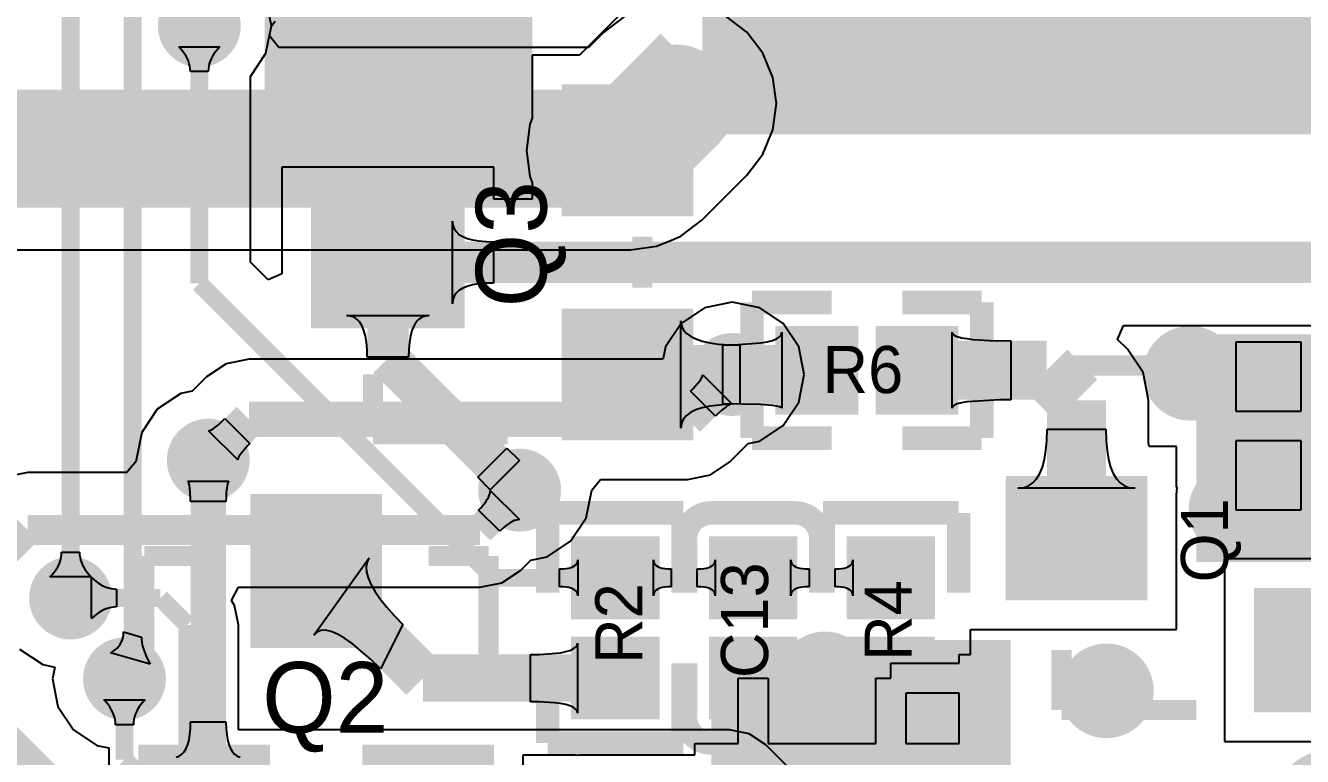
# Model space of a CAD drawing. Extents: x 72.1 to 112.7, y 45.7 to 113.8.
# Drawn here: x 85.99 to 96.83, y 65.81 to 72.01 of the extents above; entities that cross this region are included whole.
import ezdxf

# ---------------------------------------------------------------- set-up
doc = ezdxf.new("R2010")
doc.units = 0
doc.header["$MEASUREMENT"] = 0
for name, color, linetype in [('BOTTOMLAYER', 5, 'CONTINUOUS'), ('BOTTOMSOLDER', 6, 'CONTINUOUS'), ('MULTILAYER', 9, 'CONTINUOUS'), ('TOPLAYER', 1, 'CONTINUOUS'), ('TOPOVERLAY', 2, 'CONTINUOUS'), ('TOPPASTE', 8, 'CONTINUOUS'), ('TOPSOLDER', 216, 'CONTINUOUS')]:
    doc.layers.add(name, color=color, linetype=linetype)

msp = doc.modelspace()

# ---------------------------------------------------------------- linework, layer by layer
at = {"layer": 'BOTTOMLAYER'}
for p, q in [((88.078346, 72.009), (88.03178, 72.243109)), ((91.076523, 72.091072), (90.898965, 71.954827)), ((92.111419, 71.954827), (91.93386, 72.091072)), ((88.061262, 71.923107), (88.078346, 72.009)), ((90.898965, 71.954827), (90.769072, 71.824934)), ((92.247664, 71.777268), (92.111419, 71.954827)), ((88.14183, 71.824934), (88.061262, 71.923107)), ((90.769072, 71.824934), (88.14183, 71.824934)), ((92.33331, 71.570494), (92.247664, 71.777268)), ((92.362525, 71.3486), (92.33331, 71.570494)), ((92.33331, 71.126706), (92.362525, 71.3486)), ((92.247664, 70.919932), (92.33331, 71.126706)), ((92.111419, 70.742373), (92.247664, 70.919932)), ((91.730419, 70.361373), (92.111419, 70.742373)), ((91.55286, 70.225128), (91.730419, 70.361373)), ((91.492296, 70.200042), (91.55286, 70.225128)), ((85.688112, 70.110266), (91.124192, 70.110266)), ((91.124192, 70.110266), (91.346086, 70.139479)), ((91.346086, 70.139479), (91.492296, 70.200042)), ((91.987792, 69.664143), (91.753682, 69.617577)), ((92.221901, 69.617577), (91.987792, 69.664143)), ((91.753682, 69.617577), (91.555217, 69.484964)), ((92.420366, 69.484964), (92.221901, 69.617577)), ((91.555217, 69.484964), (91.422604, 69.286498)), ((92.55298, 69.286498), (92.420366, 69.484964)), ((91.422604, 69.286498), (91.403152, 69.188711)), ((92.599546, 69.052389), (92.55298, 69.286498)), ((87.693701, 69.142988), (87.528311, 69.032478)), ((87.88879, 69.181795), (87.693701, 69.142988)), ((91.396238, 69.181795), (87.88879, 69.181795)), ((91.403152, 69.188711), (91.396238, 69.181795)), ((87.528311, 69.032478), (87.406472, 68.910639)), ((91.721402, 69.01086), (91.72863, 69.022684)), ((91.72863, 69.022684), (91.733774, 69.033131)), ((91.733774, 69.033131), (91.736832, 69.042199)), ((91.736832, 69.042199), (91.737805, 69.04989)), ((91.737805, 69.04989), (91.985292, 68.802402)), ((92.55298, 68.81828), (92.599546, 69.052389)), ((87.406472, 68.910639), (87.308682, 68.891188)), ((91.634239, 68.910967), (91.65398, 68.931061)), ((91.84637, 68.698836), (91.634239, 68.910967)), ((91.65398, 68.931061), (91.712087, 68.997657)), ((91.712087, 68.997657), (91.721402, 69.01086)), ((87.308682, 68.891188), (87.110217, 68.758575)), ((91.968533, 68.798371), (91.958086, 68.793228)), ((91.977601, 68.80143), (91.968533, 68.798371)), ((91.985292, 68.802402), (91.977601, 68.80143)), ((92.420366, 68.619814), (92.55298, 68.81828)), ((87.110217, 68.758575), (86.977604, 68.560109)), ((91.866463, 68.718577), (91.84637, 68.698836)), ((91.902519, 68.751803), (91.866463, 68.718577)), ((91.93306, 68.776685), (91.902519, 68.751803)), ((91.946263, 68.785999), (91.93306, 68.776685)), ((91.958086, 68.793228), (91.946263, 68.785999)), ((87.552982, 68.57696), (87.56205, 68.580018)), ((87.56205, 68.580018), (87.572497, 68.585161)), ((87.572497, 68.585161), (87.584321, 68.59239)), ((87.584321, 68.59239), (87.597524, 68.601704)), ((87.597524, 68.601704), (87.628065, 68.626586)), ((87.628065, 68.626586), (87.66412, 68.659812)), ((87.66412, 68.659812), (87.684214, 68.679553)), ((87.684214, 68.679553), (87.896344, 68.467422)), ((92.221901, 68.487201), (92.420366, 68.619814)), ((86.977604, 68.560109), (86.931038, 68.326)), ((87.545291, 68.575987), (87.552982, 68.57696)), ((87.792778, 68.328499), (87.545291, 68.575987)), ((92.124113, 68.46775), (92.221901, 68.487201)), ((87.809182, 68.367529), (87.801953, 68.355705)), ((87.818496, 68.380732), (87.809182, 68.367529)), ((87.876604, 68.447328), (87.818496, 68.380732)), ((87.896344, 68.467422), (87.876604, 68.447328)), ((91.967881, 68.311519), (92.124113, 68.46775)), ((86.932407, 68.319117), (86.851838, 68.220943)), ((86.931038, 68.326), (86.932407, 68.319117)), ((87.793751, 68.33619), (87.792778, 68.328499)), ((87.796809, 68.345258), (87.793751, 68.33619)), ((87.801953, 68.355705), (87.796809, 68.345258)), ((91.802491, 68.201009), (91.967881, 68.311519)), ((86.011591, 68.220943), (85.825475, 68.183923)), ((86.851838, 68.220943), (86.011591, 68.220943)), ((90.796146, 68.071997), (90.870174, 68.162203)), ((90.870174, 68.162203), (91.607401, 68.162203)), ((91.607401, 68.162203), (91.802491, 68.201009)), ((89.925853, 68.026328), (89.930694, 68.041352)), ((89.930694, 68.041352), (89.933544, 68.055741)), ((89.933544, 68.055741), (89.934405, 68.069501)), ((89.934405, 68.069501), (90.181892, 67.822013)), ((90.74958, 67.837891), (90.796146, 68.071997)), ((89.855025, 67.922917), (89.886594, 67.959917)), ((89.886594, 67.959917), (89.899393, 67.977469)), ((89.899393, 67.977469), (89.910204, 67.994388)), ((89.910204, 67.994388), (89.919023, 68.010674)), ((89.919023, 68.010674), (89.925853, 68.026328)), ((89.836257, 67.903468), (89.855025, 67.922917)), ((90.01586, 67.723865), (89.836257, 67.903468)), ((90.168133, 67.821152), (90.153744, 67.818302)), ((90.181892, 67.822013), (90.168133, 67.821152)), ((90.616966, 67.639425), (90.74958, 67.837891)), ((90.054125, 67.759412), (90.01586, 67.723865)), ((90.072309, 67.774203), (90.054125, 67.759412)), ((90.08986, 67.787002), (90.072309, 67.774203)), ((90.106779, 67.797812), (90.08986, 67.787002)), ((90.123066, 67.806631), (90.106779, 67.797812)), ((90.13872, 67.813461), (90.123066, 67.806631)), ((90.153744, 67.818302), (90.13872, 67.813461)), ((90.418501, 67.506812), (90.616966, 67.639425)), ((90.279314, 67.479126), (90.418501, 67.506812)), ((90.033107, 67.285276), (90.190889, 67.390701)), ((90.190889, 67.390701), (90.279314, 67.479126)), ((86.552928, 66.982599), (86.552928, 67.332601)), ((86.552928, 67.332601), (86.572491, 67.31379)), ((86.572491, 67.31379), (86.592364, 67.29696)), ((86.592364, 67.29696), (86.61255, 67.282111)), ((86.61255, 67.282111), (86.633047, 67.269241)), ((89.846991, 67.248253), (90.033107, 67.285276)), ((86.633047, 67.269241), (86.653855, 67.258352)), ((86.653855, 67.258352), (86.674973, 67.249441)), ((86.674973, 67.249441), (86.696403, 67.24251)), ((86.696403, 67.24251), (86.718143, 67.237562)), ((86.718143, 67.237562), (86.740195, 67.23459)), ((86.740195, 67.23459), (86.76256, 67.233602)), ((86.76256, 67.233602), (86.76256, 67.081598)), ((87.738857, 67.136251), (87.798725, 67.248255)), ((87.798725, 67.248255), (89.846978, 67.248255)), ((89.846978, 67.248255), (89.846991, 67.248253)), ((86.674973, 67.065759), (86.653855, 67.056848)), ((86.696403, 67.07269), (86.674973, 67.065759)), ((86.718143, 67.077638), (86.696403, 67.07269)), ((86.740195, 67.08061), (86.718143, 67.077638)), ((86.76256, 67.081598), (86.740195, 67.08061)), ((87.766274, 67.095218), (87.738857, 67.136251)), ((87.799337, 66.929), (87.766274, 67.095218)), ((86.572491, 67.00141), (86.552928, 66.982599)), ((86.592364, 67.01824), (86.572491, 67.00141)), ((86.61255, 67.033089), (86.592364, 67.01824)), ((86.633047, 67.045959), (86.61255, 67.033089)), ((86.653855, 67.056848), (86.633047, 67.045959)), ((87.799337, 66.038946), (87.799337, 66.929)), ((86.675402, 66.2737), (86.656591, 66.293263)), ((86.656591, 66.293263), (87.006593, 66.293263)), ((86.692232, 66.253827), (86.675402, 66.2737)), ((86.707081, 66.233642), (86.692232, 66.253827)), ((86.719951, 66.213144), (86.707081, 66.233642)), ((86.73084, 66.192336), (86.719951, 66.213144)), ((86.943232, 66.213144), (86.932343, 66.192336)), ((86.956102, 66.233642), (86.943232, 66.213144)), ((86.970951, 66.253827), (86.956102, 66.233642)), ((86.987781, 66.2737), (86.970951, 66.253827)), ((87.006593, 66.293263), (86.987781, 66.2737)), ((86.73975, 66.171219), (86.73084, 66.192336)), ((86.746682, 66.149789), (86.73975, 66.171219)), ((86.75163, 66.128049), (86.746682, 66.149789)), ((86.754602, 66.105997), (86.75163, 66.128049)), ((86.75559, 66.083632), (86.754602, 66.105997)), ((86.908582, 66.105997), (86.907594, 66.083632)), ((86.911553, 66.128049), (86.908582, 66.105997)), ((86.916501, 66.149789), (86.911553, 66.128049)), ((86.923433, 66.171219), (86.916501, 66.149789)), ((86.932343, 66.192336), (86.923433, 66.171219)), ((86.907594, 66.083632), (86.75559, 66.083632)), ((91.965991, 66.038946), (87.799337, 66.038946)), ((92.132208, 66.005883), (91.965991, 66.038946)), ((92.27312, 65.91173), (92.132208, 66.005883)), ((92.777521, 65.407329), (92.27312, 65.91173))]:
    msp.add_line(p, q, dxfattribs=at)
for points, const_width in [([(87.110992, 72.3646), (87.466592, 72.009)], 0.152001), ([(91.124192, 70.9676), (91.505192, 71.3486)], 1.000001), ([(85.332992, 70.9676), (91.124192, 70.9676)], 1.000001), ([(91.607401, 68.671999), (91.987792, 69.052389)], 0.299999), ([(87.542792, 68.326), (87.88879, 68.671999)], 0.299999), ([(87.88879, 68.671999), (91.607401, 68.671999)], 0.299999), ([(89.846991, 67.734599), (90.184392, 68.072)], 0.254), ([(85.749392, 67.4724), (86.011591, 67.734599)], 0.254), ([(86.011591, 67.734599), (89.846991, 67.734599)], 0.254), ([(86.374392, 67.1576), (87.136392, 67.1576)], 0.152001), ([(87.136392, 67.1576), (87.364992, 66.929)], 0.152001), ([(87.364992, 65.8368), (87.364992, 66.929)], 0.152001), ([(86.831592, 65.786), (86.831592, 66.4718)], 0.152001), ([(85.749392, 66.0554), (87.491992, 64.3128)], 0.254), ([(87.364992, 65.8368), (87.597191, 65.604601)], 0.152001), ([(86.831592, 65.786), (87.364992, 65.2526)], 0.152001)]:
    msp.add_lwpolyline(points, dxfattribs=dict(at, const_width=const_width))
for points, const_width in [([(87.341593, 72.009, 1), (87.59159, 72.009, 1)], 0.249999), ([(91.305192, 71.3486, 1), (91.705191, 71.3486, 1)], 0.399999), ([(95.723992, 69.0626, 1), (96.023991, 69.0626, 1)], 0.299999), ([(91.862793, 69.052389, 1), (92.11279, 69.052389, 1)], 0.249999), ([(87.417793, 68.326, 1), (87.66779, 68.326, 1)], 0.249999), ([(90.059393, 68.072, 1), (90.30939, 68.072, 1)], 0.249999), ([(96.111792, 67.904411, 1), (96.411791, 67.904411, 1)], 0.299999), ([(86.249393, 67.1576, 1), (86.49939, 67.1576, 1)], 0.249999), ([(92.625192, 66.4718, 1), (92.925191, 66.4718, 1)], 0.299999), ([(86.706593, 66.4718, 1), (86.95659, 66.4718, 1)], 0.249999), ([(95.012792, 66.3702, 1), (95.312791, 66.3702, 1)], 0.299999)]:
    msp.add_lwpolyline(points, format="xyb", close=True, dxfattribs=dict(at, const_width=const_width))
at = {"layer": 'BOTTOMSOLDER'}
for points, const_width in [([(87.290793, 72.009, 1), (87.64239, 72.009, 1)], 0.351599), ([(91.254392, 71.3486, 1), (91.755991, 71.3486, 1)], 0.501599), ([(95.673192, 69.0626, 1), (96.074791, 69.0626, 1)], 0.401599), ([(91.811993, 69.052389, 1), (92.16359, 69.052389, 1)], 0.351599), ([(87.366993, 68.326, 1), (87.71859, 68.326, 1)], 0.351599), ([(90.008593, 68.072, 1), (90.36019, 68.072, 1)], 0.351599), ([(96.060992, 67.904411, 1), (96.462591, 67.904411, 1)], 0.401599), ([(86.198593, 67.1576, 1), (86.55019, 67.1576, 1)], 0.351599), ([(92.574392, 66.4718, 1), (92.975991, 66.4718, 1)], 0.401599), ([(86.655793, 66.4718, 1), (87.00739, 66.4718, 1)], 0.351599), ([(94.961992, 66.3702, 1), (95.363591, 66.3702, 1)], 0.401599), ([(96.816192, 65.4558, 1), (97.217791, 65.4558, 1)], 0.401599)]:
    msp.add_lwpolyline(points, format="xyb", close=True, dxfattribs=dict(at, const_width=const_width))
at = {"layer": 'MULTILAYER'}
for points, const_width in [([(87.341593, 72.009, 1), (87.59159, 72.009, 1)], 0.249999), ([(91.305192, 71.3486, 1), (91.705191, 71.3486, 1)], 0.399999), ([(95.723992, 69.0626, 1), (96.023991, 69.0626, 1)], 0.299999), ([(91.862793, 69.052389, 1), (92.11279, 69.052389, 1)], 0.249999), ([(87.417793, 68.326, 1), (87.66779, 68.326, 1)], 0.249999), ([(90.059393, 68.072, 1), (90.30939, 68.072, 1)], 0.249999), ([(96.111792, 67.904411, 1), (96.411791, 67.904411, 1)], 0.299999), ([(86.249393, 67.1576, 1), (86.49939, 67.1576, 1)], 0.249999), ([(92.625192, 66.4718, 1), (92.925191, 66.4718, 1)], 0.299999), ([(86.706593, 66.4718, 1), (86.95659, 66.4718, 1)], 0.249999), ([(95.012792, 66.3702, 1), (95.312791, 66.3702, 1)], 0.299999)]:
    msp.add_lwpolyline(points, format="xyb", close=True, dxfattribs=dict(at, const_width=const_width))
at = {"layer": 'TOPLAYER'}
for p, q in [((91.127565, 72.193638), (90.693537, 71.75961)), ((88.078346, 72.008997), (88.111053, 72.048853)), ((88.03178, 71.774891), (88.078346, 72.008997)), ((87.310402, 71.8109), (87.291591, 71.830463)), ((87.291591, 71.830463), (87.641593, 71.830463)), ((87.641593, 71.830463), (87.622781, 71.8109)), ((87.327232, 71.791027), (87.310402, 71.8109)), ((87.342081, 71.770842), (87.327232, 71.791027)), ((87.354951, 71.750344), (87.342081, 71.770842)), ((87.36584, 71.729536), (87.354951, 71.750344)), ((87.37475, 71.708419), (87.36584, 71.729536)), ((87.567343, 71.729536), (87.558433, 71.708419)), ((87.578232, 71.750344), (87.567343, 71.729536)), ((87.591102, 71.770842), (87.578232, 71.750344)), ((87.605951, 71.791027), (87.591102, 71.770842)), ((87.622781, 71.8109), (87.605951, 71.791027)), ((87.900937, 71.579075), (88.03178, 71.774891)), ((90.693537, 71.75961), (90.291592, 71.75961)), ((90.291592, 71.75961), (90.291592, 71.224811)), ((87.381682, 71.686989), (87.37475, 71.708419)), ((87.38663, 71.665249), (87.381682, 71.686989)), ((87.389602, 71.643197), (87.38663, 71.665249)), ((87.39059, 71.620832), (87.389602, 71.643197)), ((87.542594, 71.620832), (87.39059, 71.620832)), ((87.543582, 71.643197), (87.542594, 71.620832)), ((87.546553, 71.665249), (87.543582, 71.643197)), ((87.551501, 71.686989), (87.546553, 71.665249)), ((87.558433, 71.708419), (87.551501, 71.686989)), ((87.900937, 70.004513), (87.900937, 71.579075)), ((90.291592, 71.224811), (90.270673, 71.174305)), ((90.270673, 71.174305), (90.241458, 70.952411)), ((90.241458, 70.952411), (90.270673, 70.730516)), ((89.96679, 70.809599), (88.166793, 70.809599)), ((88.166793, 70.809599), (88.166793, 69.904592)), ((89.96679, 70.537682), (89.96679, 70.809599)), ((90.270673, 70.730516), (90.291592, 70.680011)), ((90.291592, 70.680011), (90.291592, 70.537682)), ((90.291592, 70.537682), (89.96679, 70.537682)), ((89.613743, 69.652401), (89.613743, 70.352399)), ((89.613743, 70.352399), (89.617243, 70.319148)), ((89.617243, 70.319148), (89.627743, 70.2894)), ((89.627743, 70.2894), (89.645244, 70.263149)), ((89.645244, 70.263149), (89.669742, 70.240401)), ((89.669742, 70.240401), (89.701243, 70.22115)), ((89.701243, 70.22115), (89.739742, 70.205399)), ((89.739742, 70.205399), (89.785243, 70.193149)), ((89.785243, 70.193149), (89.837743, 70.184399)), ((89.837743, 70.184399), (89.897242, 70.179148)), ((89.897242, 70.179148), (89.963742, 70.177401)), ((89.963742, 70.177401), (89.963742, 69.827399)), ((88.049461, 69.855989), (87.900937, 70.004513)), ((88.166793, 69.904592), (88.049461, 69.855989)), ((89.701243, 69.78365), (89.669742, 69.764399)), ((89.739742, 69.799401), (89.701243, 69.78365)), ((89.785243, 69.811651), (89.739742, 69.799401)), ((89.837743, 69.820401), (89.785243, 69.811651)), ((89.897242, 69.825652), (89.837743, 69.820401)), ((89.963742, 69.827399), (89.897242, 69.825652)), ((89.617243, 69.685652), (89.613743, 69.652401)), ((89.627743, 69.7154), (89.617243, 69.685652)), ((89.645244, 69.741651), (89.627743, 69.7154)), ((89.669742, 69.764399), (89.645244, 69.741651)), ((88.750043, 69.547765), (88.716792, 69.551296)), ((88.716792, 69.551296), (89.416791, 69.551296)), ((88.779792, 69.537174), (88.750043, 69.547765)), ((88.806043, 69.519521), (88.779792, 69.537174)), ((88.828791, 69.494809), (88.806043, 69.519521)), ((88.848042, 69.463034), (88.828791, 69.494809)), ((88.863792, 69.424199), (88.848042, 69.463034)), ((89.285542, 69.463034), (89.269791, 69.424199)), ((89.304792, 69.494809), (89.285542, 69.463034)), ((89.32754, 69.519521), (89.304792, 69.494809)), ((89.353791, 69.537174), (89.32754, 69.519521)), ((89.38354, 69.547765), (89.353791, 69.537174)), ((89.416791, 69.551296), (89.38354, 69.547765)), ((91.552944, 68.598237), (91.552944, 69.506541)), ((91.552944, 69.506541), (91.557942, 69.467753)), ((91.557942, 69.467753), (91.572944, 69.433046)), ((95.258158, 69.349785), (95.306759, 69.467118)), ((95.306759, 69.467118), (97.892194, 69.467118)), ((88.876043, 69.378302), (88.863792, 69.424199)), ((88.884793, 69.325345), (88.876043, 69.378302)), ((89.257541, 69.378302), (89.24879, 69.325345)), ((89.269791, 69.424199), (89.257541, 69.378302)), ((91.572944, 69.433046), (91.597942, 69.402424)), ((91.597942, 69.402424), (91.632943, 69.375884)), ((91.632943, 69.375884), (91.677942, 69.353427)), ((91.677942, 69.353427), (91.732943, 69.335053)), ((92.283839, 69.32928), (92.328837, 69.341111)), ((92.328837, 69.341111), (92.363839, 69.355096)), ((92.363839, 69.355096), (92.388837, 69.37123)), ((92.388837, 69.37123), (92.403839, 69.389516)), ((92.403839, 69.389516), (92.408837, 69.409953)), ((92.408837, 69.409953), (92.408837, 68.766047)), ((93.852741, 68.766047), (93.852741, 69.409953)), ((93.852741, 69.409953), (93.85774, 69.396282)), ((93.85774, 69.396282), (93.872741, 69.38405)), ((93.872741, 69.38405), (93.89774, 69.373257)), ((93.89774, 69.373257), (93.932741, 69.363902)), ((93.932741, 69.363902), (93.977739, 69.355988)), ((93.977739, 69.355988), (94.032741, 69.349511)), ((94.032741, 69.349511), (94.17274, 69.340877)), ((94.17274, 69.340877), (94.35274, 69.337999)), ((94.35274, 69.337999), (94.35274, 68.838)), ((95.341366, 69.266577), (95.258158, 69.349785)), ((88.890043, 69.265328), (88.884793, 69.325345)), ((88.891791, 69.198249), (88.890043, 69.265328)), ((89.24354, 69.265328), (89.241793, 69.198249)), ((89.24879, 69.325345), (89.24354, 69.265328)), ((91.732943, 69.335053), (91.797942, 69.320763)), ((91.797942, 69.320763), (91.872943, 69.310555)), ((91.872943, 69.310555), (91.957942, 69.304431)), ((91.908838, 69.302389), (92.003839, 69.303463)), ((91.908838, 68.80239), (91.908838, 69.302389)), ((91.957942, 69.304431), (92.052943, 69.302389)), ((92.003839, 69.303463), (92.228838, 69.3196)), ((92.052943, 69.302389), (92.052943, 68.80239)), ((92.228838, 69.3196), (92.283839, 69.32928)), ((95.47398, 69.068109), (95.341366, 69.266577)), ((96.813792, 69.326811), (96.261791, 69.326811)), ((96.261791, 69.326811), (96.261791, 68.742611)), ((96.813792, 68.742611), (96.813792, 69.326811)), ((89.241793, 69.198249), (88.891791, 69.198249)), ((95.520546, 68.834), (95.47398, 69.068109)), ((91.957942, 68.800348), (91.797942, 68.784015)), ((92.228838, 68.796576), (91.908838, 68.80239)), ((92.052943, 68.80239), (91.957942, 68.800348)), ((92.328837, 68.789306), (92.228838, 68.796576)), ((93.89774, 68.802743), (93.872741, 68.79195)), ((93.932741, 68.812098), (93.89774, 68.802743)), ((93.977739, 68.820012), (93.932741, 68.812098)), ((94.257739, 68.837282), (93.977739, 68.820012)), ((94.35274, 68.838), (94.257739, 68.837282)), ((95.520546, 68.480211), (95.520546, 68.834)), ((91.597942, 68.702354), (91.572944, 68.671732)), ((91.632943, 68.728895), (91.597942, 68.702354)), ((91.677942, 68.751351), (91.632943, 68.728895)), ((91.732943, 68.769725), (91.677942, 68.751351)), ((91.797942, 68.784015), (91.732943, 68.769725)), ((92.363839, 68.784582), (92.328837, 68.789306)), ((92.388837, 68.779131), (92.363839, 68.784582)), ((92.403839, 68.772954), (92.388837, 68.779131)), ((92.408837, 68.766047), (92.403839, 68.772954)), ((93.85774, 68.779718), (93.852741, 68.766047)), ((93.872741, 68.79195), (93.85774, 68.779718)), ((96.261791, 68.742611), (96.813792, 68.742611)), ((91.557942, 68.637026), (91.552944, 68.598237)), ((91.572944, 68.671732), (91.557942, 68.637026)), ((94.656323, 68.492553), (94.658792, 68.587551)), ((94.658792, 68.587551), (95.158791, 68.587551)), ((95.158791, 68.587551), (95.16126, 68.492553)), ((94.648914, 68.407552), (94.656323, 68.492553)), ((95.16126, 68.492553), (95.168669, 68.407552)), ((95.522994, 68.452106), (95.520546, 68.480211)), ((96.813792, 68.488611), (96.261791, 68.488611)), ((96.261791, 68.488611), (96.261791, 67.904411)), ((96.813792, 67.904411), (96.813792, 68.488611)), ((89.82834, 68.180565), (90.075827, 68.428052)), ((90.075827, 68.428052), (90.181892, 68.321987)), ((94.636567, 68.332553), (94.648914, 68.407552)), ((95.168669, 68.407552), (95.181016, 68.332553)), ((95.524889, 68.4406), (95.522994, 68.452106)), ((95.75879, 68.4406), (95.524889, 68.4406)), ((95.75879, 68.106707), (95.75879, 68.4406)), ((90.181892, 68.321987), (89.934405, 68.074499)), ((94.597055, 68.212553), (94.61928, 68.267552)), ((94.61928, 68.267552), (94.636567, 68.332553)), ((95.181016, 68.332553), (95.198303, 68.267552)), ((95.198303, 68.267552), (95.220528, 68.212553)), ((87.372543, 68.141339), (87.367791, 68.147463)), ((87.367791, 68.147463), (87.717793, 68.147463)), ((87.717793, 68.147463), (87.71304, 68.141339)), ((89.934405, 68.074499), (89.82834, 68.180565)), ((94.537787, 68.132554), (94.56989, 68.167552)), ((94.56989, 68.167552), (94.597055, 68.212553)), ((95.220528, 68.212553), (95.247694, 68.167552)), ((95.247694, 68.167552), (95.279797, 68.132554)), ((87.376792, 68.132764), (87.372543, 68.141339)), ((87.380542, 68.121741), (87.376792, 68.132764)), ((87.383793, 68.108269), (87.380542, 68.121741)), ((87.386541, 68.092345), (87.383793, 68.108269)), ((87.392543, 68.004167), (87.386541, 68.092345)), ((87.695042, 68.053156), (87.69304, 68.004167)), ((87.699042, 68.092345), (87.695042, 68.053156)), ((87.701791, 68.108269), (87.699042, 68.092345)), ((87.705042, 68.121741), (87.701791, 68.108269)), ((87.708791, 68.132764), (87.705042, 68.121741)), ((87.71304, 68.141339), (87.708791, 68.132764)), ((94.411841, 68.087552), (94.458762, 68.092554)), ((95.405743, 68.087552), (94.411841, 68.087552)), ((94.458762, 68.092554), (94.500743, 68.107552)), ((94.500743, 68.107552), (94.537787, 68.132554)), ((95.279797, 68.132554), (95.31684, 68.107552)), ((95.31684, 68.107552), (95.358821, 68.092554)), ((95.358821, 68.092554), (95.405743, 68.087552)), ((95.7626, 68.087552), (95.75879, 68.106707)), ((95.75879, 68.043958), (95.760591, 68.049729)), ((95.75879, 66.8906), (95.75879, 68.043958)), ((95.758869, 68.068789), (95.7626, 68.087552)), ((95.760591, 68.049729), (95.758869, 68.068789)), ((87.392792, 67.976001), (87.392543, 68.004167)), ((87.692791, 67.976001), (87.392792, 67.976001)), ((87.69304, 68.004167), (87.692791, 67.976001)), ((96.261791, 67.904411), (96.813792, 67.904411)), ((86.289482, 67.479611), (86.29443, 67.501351)), ((86.29443, 67.501351), (86.297402, 67.523403)), ((86.297402, 67.523403), (86.29839, 67.545768)), ((86.29839, 67.545768), (86.450394, 67.545768)), ((86.450394, 67.545768), (86.451382, 67.523403)), ((86.451382, 67.523403), (86.454353, 67.501351)), ((86.454353, 67.501351), (86.459301, 67.479611)), ((88.438459, 66.842297), (88.908296, 67.497731)), ((88.908296, 67.497731), (88.890127, 67.46274)), ((86.235032, 67.375573), (86.249881, 67.395758)), ((86.249881, 67.395758), (86.262751, 67.416256)), ((86.262751, 67.416256), (86.27364, 67.437063)), ((86.27364, 67.437063), (86.28255, 67.458181)), ((86.28255, 67.458181), (86.289482, 67.479611)), ((86.459301, 67.479611), (86.466233, 67.458181)), ((86.466233, 67.458181), (86.475143, 67.437063)), ((86.475143, 67.437063), (86.486032, 67.416256)), ((86.486032, 67.416256), (86.498902, 67.395758)), ((86.498902, 67.395758), (86.513751, 67.375573)), ((88.890127, 67.46274), (88.882347, 67.422954)), ((88.882347, 67.422954), (88.884961, 67.378372)), ((90.523238, 67.404605), (90.552697, 67.405364)), ((90.523238, 67.252601), (90.523238, 67.404605)), ((90.552697, 67.405364), (90.579054, 67.407643)), ((90.579054, 67.407643), (90.602313, 67.411443)), ((90.602313, 67.411443), (90.622471, 67.416764)), ((90.622471, 67.416764), (90.639524, 67.423604)), ((90.639524, 67.423604), (90.653479, 67.431963)), ((90.653479, 67.431963), (90.664332, 67.441844)), ((90.664332, 67.441844), (90.672084, 67.453243)), ((90.672084, 67.453243), (90.676738, 67.466164)), ((90.676738, 67.466164), (90.678287, 67.480604)), ((90.678287, 67.480604), (90.678287, 67.176602)), ((91.319144, 67.176602), (91.319144, 67.480604)), ((91.319144, 67.480604), (91.320663, 67.466164)), ((91.320663, 67.466164), (91.325225, 67.453243)), ((91.325225, 67.453243), (91.332825, 67.441844)), ((91.332825, 67.441844), (91.343465, 67.431963)), ((91.343465, 67.431963), (91.357145, 67.423604)), ((91.357145, 67.423604), (91.373863, 67.416764)), ((91.373863, 67.416764), (91.393625, 67.411443)), ((91.393625, 67.411443), (91.416426, 67.407643)), ((91.416426, 67.407643), (91.442266, 67.405364)), ((91.442266, 67.405364), (91.471145, 67.404605)), ((91.471145, 67.404605), (91.471145, 67.252601)), ((91.69164, 67.404605), (91.72052, 67.405364)), ((91.69164, 67.252601), (91.69164, 67.404605)), ((91.72052, 67.405364), (91.74636, 67.407643)), ((91.74636, 67.407643), (91.769161, 67.411443)), ((91.769161, 67.411443), (91.788922, 67.416764)), ((91.788922, 67.416764), (91.805641, 67.423604)), ((91.805641, 67.423604), (91.819321, 67.431963)), ((91.819321, 67.431963), (91.829961, 67.441844)), ((91.829961, 67.441844), (91.837561, 67.453243)), ((91.837561, 67.453243), (91.842123, 67.466164)), ((91.842123, 67.466164), (91.843642, 67.480604)), ((91.843642, 67.480604), (91.843642, 67.176602)), ((92.484499, 67.176602), (92.484499, 67.480604)), ((92.484499, 67.480604), (92.486048, 67.466164)), ((92.486048, 67.466164), (92.490701, 67.453243)), ((92.490701, 67.453243), (92.498454, 67.441844)), ((92.498454, 67.441844), (92.509307, 67.431963)), ((92.509307, 67.431963), (92.523262, 67.423604)), ((92.523262, 67.423604), (92.540315, 67.416764)), ((92.540315, 67.416764), (92.560473, 67.411443)), ((92.560473, 67.411443), (92.583732, 67.407643)), ((92.583732, 67.407643), (92.610089, 67.405364)), ((92.610089, 67.405364), (92.639548, 67.404605)), ((92.639548, 67.404605), (92.639548, 67.252601)), ((92.860038, 67.404605), (92.888918, 67.405364)), ((92.860038, 67.252601), (92.860038, 67.404605)), ((92.888918, 67.405364), (92.914757, 67.407643)), ((92.914757, 67.407643), (92.937559, 67.411443)), ((92.937559, 67.411443), (92.95732, 67.416764)), ((92.95732, 67.416764), (92.974038, 67.423604)), ((92.974038, 67.423604), (92.987719, 67.431963)), ((92.987719, 67.431963), (92.998359, 67.441844)), ((92.998359, 67.441844), (93.005958, 67.453243)), ((93.005958, 67.453243), (93.01052, 67.466164)), ((93.01052, 67.466164), (93.012039, 67.480604)), ((93.012039, 67.480604), (93.012039, 67.176602)), ((97.715791, 67.490589), (96.165792, 67.490589)), ((96.165792, 67.490589), (96.165792, 65.940589)), ((86.199391, 67.336137), (86.218202, 67.3557)), ((86.549393, 67.336137), (86.199391, 67.336137)), ((86.218202, 67.3557), (86.235032, 67.375573)), ((86.513751, 67.375573), (86.530581, 67.3557)), ((86.530581, 67.3557), (86.549393, 67.336137)), ((88.884961, 67.378372), (88.897963, 67.328997)), ((88.897963, 67.328997), (88.921356, 67.274826)), ((88.921356, 67.274826), (88.955141, 67.21586)), ((88.955141, 67.21586), (88.999317, 67.152098)), ((90.552697, 67.251842), (90.523238, 67.252601)), ((90.579054, 67.249563), (90.552697, 67.251842)), ((90.602313, 67.245763), (90.579054, 67.249563)), ((90.622471, 67.240442), (90.602313, 67.245763)), ((90.639524, 67.233602), (90.622471, 67.240442)), ((90.653479, 67.225243), (90.639524, 67.233602)), ((90.664332, 67.215362), (90.653479, 67.225243)), ((90.672084, 67.203963), (90.664332, 67.215362)), ((90.676738, 67.191042), (90.672084, 67.203963)), ((90.678287, 67.176602), (90.676738, 67.191042)), ((91.320663, 67.191042), (91.319144, 67.176602)), ((91.325225, 67.203963), (91.320663, 67.191042)), ((91.332825, 67.215362), (91.325225, 67.203963)), ((91.343465, 67.225243), (91.332825, 67.215362)), ((91.357145, 67.233602), (91.343465, 67.225243)), ((91.373863, 67.240442), (91.357145, 67.233602)), ((91.393625, 67.245763), (91.373863, 67.240442)), ((91.416426, 67.249563), (91.393625, 67.245763)), ((91.442266, 67.251842), (91.416426, 67.249563)), ((91.471145, 67.252601), (91.442266, 67.251842)), ((91.72052, 67.251842), (91.69164, 67.252601)), ((91.74636, 67.249563), (91.72052, 67.251842)), ((91.769161, 67.245763), (91.74636, 67.249563)), ((91.788922, 67.240442), (91.769161, 67.245763)), ((91.805641, 67.233602), (91.788922, 67.240442)), ((91.819321, 67.225243), (91.805641, 67.233602)), ((91.829961, 67.215362), (91.819321, 67.225243)), ((91.837561, 67.203963), (91.829961, 67.215362)), ((91.842123, 67.191042), (91.837561, 67.203963)), ((91.843642, 67.176602), (91.842123, 67.191042)), ((92.486048, 67.191042), (92.484499, 67.176602)), ((92.490701, 67.203963), (92.486048, 67.191042)), ((92.498454, 67.215362), (92.490701, 67.203963)), ((92.509307, 67.225243), (92.498454, 67.215362)), ((92.523262, 67.233602), (92.509307, 67.225243)), ((92.540315, 67.240442), (92.523262, 67.233602)), ((92.560473, 67.245763), (92.540315, 67.240442)), ((92.583732, 67.249563), (92.560473, 67.245763)), ((92.610089, 67.251842), (92.583732, 67.249563)), ((92.639548, 67.252601), (92.610089, 67.251842)), ((92.888918, 67.251842), (92.860038, 67.252601)), ((92.914757, 67.249563), (92.888918, 67.251842)), ((92.937559, 67.245763), (92.914757, 67.249563)), ((92.95732, 67.240442), (92.937559, 67.245763)), ((92.974038, 67.233602), (92.95732, 67.240442)), ((92.987719, 67.225243), (92.974038, 67.233602)), ((92.998359, 67.215362), (92.987719, 67.225243)), ((93.005958, 67.203963), (92.998359, 67.215362)), ((93.01052, 67.191042), (93.005958, 67.203963)), ((93.012039, 67.176602), (93.01052, 67.191042)), ((88.999317, 67.152098), (89.053881, 67.083544)), ((89.053881, 67.083544), (89.118839, 67.010194)), ((89.118839, 67.010194), (89.194185, 66.932048)), ((86.819915, 66.826267), (86.823273, 66.848393)), ((86.823273, 66.848393), (86.824393, 66.871695)), ((86.824393, 66.871695), (86.976392, 66.825594)), ((88.465144, 66.868774), (88.438459, 66.842297)), ((88.498469, 66.883013), (88.465144, 66.868774)), ((88.538436, 66.885015), (88.498469, 66.883013)), ((88.585043, 66.874781), (88.538436, 66.885015)), ((88.638291, 66.85231), (88.585043, 66.874781)), ((88.698179, 66.817603), (88.638291, 66.85231)), ((89.194185, 66.932048), (89.004143, 66.556407)), ((94.008992, 66.678599), (94.008992, 66.890598)), ((94.008992, 66.890598), (94.058796, 66.890598)), ((94.058796, 66.890598), (94.058796, 66.8906)), ((94.058796, 66.8906), (95.75879, 66.8906)), ((86.769557, 66.73328), (86.784104, 66.749526)), ((86.784104, 66.749526), (86.796415, 66.766945)), ((86.796415, 66.766945), (86.806486, 66.785543)), ((86.806486, 66.785543), (86.81432, 66.805317)), ((86.81432, 66.805317), (86.819915, 66.826267)), ((86.976392, 66.825594), (86.977118, 66.804832)), ((86.977118, 66.804832), (86.979295, 66.783565)), ((86.979295, 66.783565), (86.982925, 66.761794)), ((86.982925, 66.761794), (86.988005, 66.739519)), ((86.988005, 66.739519), (86.994538, 66.71674)), ((88.764709, 66.770659), (88.698179, 66.817603)), ((88.917691, 66.64006), (88.764709, 66.770659)), ((90.63924, 66.726107), (90.65924, 66.740651)), ((90.65924, 66.740651), (90.671239, 66.757133)), ((90.671239, 66.757133), (90.675239, 66.775554)), ((90.675239, 66.775554), (90.675239, 66.181651)), ((85.941817, 66.725025), (86.140282, 66.592412)), ((86.712483, 66.691601), (86.733746, 66.704319)), ((87.048967, 66.59528), (86.712483, 66.691601)), ((86.733746, 66.704319), (86.75277, 66.71821)), ((86.75277, 66.71821), (86.769557, 66.73328)), ((86.994538, 66.71674), (87.011955, 66.669669)), ((87.011955, 66.669669), (87.022841, 66.645376)), ((87.022841, 66.645376), (87.048967, 66.59528)), ((89.004143, 66.556407), (88.917691, 66.64006)), ((90.27524, 66.678602), (90.351239, 66.679572)), ((90.27524, 66.278603), (90.27524, 66.678602)), ((90.351239, 66.679572), (90.531239, 66.694114)), ((90.531239, 66.694114), (90.575239, 66.702838)), ((90.575239, 66.702838), (90.611239, 66.713504)), ((90.611239, 66.713504), (90.63924, 66.726107)), ((93.912992, 66.605597), (93.912992, 66.678599)), ((93.912992, 66.678599), (94.008992, 66.678599)), ((86.140282, 66.592412), (86.239888, 66.5726)), ((86.239888, 66.5726), (86.219838, 66.4718)), ((93.333992, 66.478597), (93.333992, 66.605597)), ((93.333992, 66.605597), (93.912992, 66.605597)), ((86.219838, 66.4718), (86.266404, 66.237691)), ((92.038594, 65.924598), (92.038594, 66.478597)), ((92.038594, 66.478597), (92.292594, 66.478597)), ((92.292594, 66.478597), (92.292594, 65.924598)), ((93.206992, 65.924598), (93.206992, 66.478597)), ((93.206992, 66.478597), (93.333992, 66.478597)), ((93.912992, 66.351597), (93.460992, 66.351597)), ((93.460992, 66.351597), (93.460992, 65.924598)), ((93.912992, 65.924598), (93.912992, 66.351597)), ((86.266404, 66.237691), (86.399017, 66.039225)), ((90.351239, 66.277632), (90.27524, 66.278603)), ((90.47924, 66.269878), (90.351239, 66.277632)), ((90.531239, 66.263091), (90.47924, 66.269878)), ((90.575239, 66.254366), (90.531239, 66.263091)), ((90.611239, 66.2437), (90.575239, 66.254366)), ((90.63924, 66.231097), (90.611239, 66.2437)), ((90.65924, 66.216553), (90.63924, 66.231097)), ((90.671239, 66.200071), (90.65924, 66.216553)), ((90.675239, 66.181651), (90.671239, 66.200071)), ((87.391291, 66.050772), (87.392792, 66.108351)), ((87.392792, 66.108351), (87.692791, 66.108351)), ((87.692791, 66.108351), (87.694292, 66.050772)), ((86.399017, 66.039225), (86.597482, 65.906612)), ((87.379292, 65.953797), (87.386792, 65.999253)), ((87.386792, 65.999253), (87.391291, 66.050772)), ((87.694292, 66.050772), (87.698791, 65.999253)), ((87.698791, 65.999253), (87.706291, 65.953797)), ((86.597482, 65.906612), (86.699982, 65.886223)), ((86.699982, 65.886223), (86.699982, 64.948278)), ((87.338792, 65.853793), (87.355291, 65.881067)), ((87.355291, 65.881067), (87.368791, 65.914402)), ((87.368791, 65.914402), (87.379292, 65.953797)), ((87.706291, 65.953797), (87.716792, 65.914402)), ((87.716792, 65.914402), (87.730292, 65.881067)), ((87.730292, 65.881067), (87.746792, 65.853793)), ((91.672192, 65.828603), (91.672192, 65.924598)), ((91.672192, 65.924598), (92.038594, 65.924598)), ((92.292594, 65.924598), (92.744592, 65.924598)), ((92.744592, 65.924595), (92.74459, 65.924595)), ((92.74459, 65.924595), (92.744595, 65.924593)), ((92.744592, 65.924598), (92.744592, 65.924595)), ((92.744595, 65.924593), (92.754996, 65.924593)), ((92.754996, 65.924593), (92.754996, 65.924598)), ((92.754996, 65.924598), (93.206992, 65.924598)), ((93.460992, 65.924598), (93.912992, 65.924598)), ((96.165792, 65.940589), (97.715791, 65.940589)), ((87.271291, 65.808334), (87.296793, 65.817425)), ((87.296793, 65.817425), (87.319292, 65.832579)), ((87.319292, 65.832579), (87.338792, 65.853793)), ((87.746792, 65.853793), (87.766291, 65.832579)), ((87.766291, 65.832579), (87.788791, 65.817425)), ((87.788791, 65.817425), (87.814292, 65.808334)), ((90.214402, 65.565277), (90.214402, 65.828601)), ((90.214402, 65.828601), (90.322194, 65.828601)), ((90.322194, 65.828601), (90.322194, 65.828603)), ((90.322194, 65.828603), (90.656085, 65.828603)), ((90.656085, 65.828603), (90.675239, 65.824793)), ((90.675239, 65.824793), (90.694393, 65.828603)), ((90.694393, 65.828603), (91.672192, 65.828603))]:
    msp.add_line(p, q, dxfattribs=at)
for points, const_width in [([(86.374392, 67.1576), (86.374392, 76.871192)], 0.152001), ([(86.900393, 66.540601), (86.900393, 76.751401)], 0.152001), ([(87.466592, 69.8246), (87.466592, 72.009)], 0.152001), ([(91.098792, 70.952411), (91.733792, 71.587411)], 1.000001), ([(91.733792, 71.587411), (97.844981, 71.587411)], 1.000001), ([(89.066792, 70.0024), (99.887192, 70.0024)], 0.349999), ([(89.066792, 69.1896), (89.066792, 70.0024)], 0.349999), ([(87.466592, 69.8246), (89.962589, 67.328603)], 0.152001), ([(89.066792, 69.1896), (90.184392, 68.072)], 0.349999), ([(92.670178, 69.052389), (92.705789, 69.088)], 0.499999), ([(93.55579, 69.088), (94.654792, 69.088)], 0.499999), ([(94.654792, 69.088), (94.908792, 68.834)], 0.499999), ([(91.098792, 69.052389), (92.670178, 69.052389)], 0.499999), ([(94.908792, 67.6656), (94.908792, 68.834)], 0.499999), ([(96.940792, 68.615611), (98.378381, 68.615611)], 0.599999), ([(87.542792, 65.389811), (87.542792, 68.326)], 0.299999), ([(88.457192, 67.3862), (89.36479, 66.478602)], 0.399999), ([(89.962589, 67.328603), (90.997192, 67.328603)], 0.152001), ([(90.997192, 67.328603), (93.333987, 67.328603)], 0.152001), ([(93.333987, 67.328603), (93.333992, 67.328598)], 0.152001), ([(96.940792, 66.715589), (96.955981, 66.7004)], 0.299999), ([(96.955981, 66.7004), (98.446189, 66.7004)], 0.299999), ([(92.165594, 66.478597), (93.333992, 66.478597)], 0.599999), ([(89.36479, 66.478602), (90.997192, 66.478602)], 0.399999), ([(86.831592, 66.4718), (86.900393, 66.540601)], 0.152001)]:
    msp.add_lwpolyline(points, dxfattribs=dict(at, const_width=const_width))
for points, const_width in [([(87.341593, 72.009, 1), (87.59159, 72.009, 1)], 0.249999), ([(91.305192, 71.3486, 1), (91.705191, 71.3486, 1)], 0.399999), ([(95.723992, 69.0626, 1), (96.023991, 69.0626, 1)], 0.299999), ([(91.862793, 69.052389, 1), (92.11279, 69.052389, 1)], 0.249999), ([(87.417793, 68.326, 1), (87.66779, 68.326, 1)], 0.249999), ([(90.059393, 68.072, 1), (90.30939, 68.072, 1)], 0.249999), ([(96.111792, 67.904411, 1), (96.411791, 67.904411, 1)], 0.299999), ([(86.249393, 67.1576, 1), (86.49939, 67.1576, 1)], 0.249999), ([(92.625192, 66.4718, 1), (92.925191, 66.4718, 1)], 0.299999), ([(86.706593, 66.4718, 1), (86.95659, 66.4718, 1)], 0.249999), ([(95.012792, 66.3702, 1), (95.312791, 66.3702, 1)], 0.299999)]:
    msp.add_lwpolyline(points, format="xyb", close=True, dxfattribs=dict(at, const_width=const_width))
for points in [[(88.021569, 70.809599), (90.291592, 70.809599), (88.021569, 72.720197), (90.291592, 72.720197)], [(91.555992, 70.495211), (91.555992, 71.409611), (90.641592, 70.495211), (90.641592, 71.409611)], [(89.616791, 69.5452), (89.616791, 70.4596), (88.516793, 69.5452), (88.516793, 70.4596)], [(91.555992, 68.595189), (91.555992, 69.509589), (90.641592, 68.595189), (90.641592, 69.509589)], [(93.005788, 69.413001), (92.405789, 69.413001), (93.005788, 68.762999), (92.405789, 68.762999)], [(93.855789, 69.413001), (93.25579, 69.413001), (93.855789, 68.762999), (93.25579, 68.762999)], [(95.924792, 67.4624), (98.718792, 67.4624), (95.924792, 69.3928), (98.718792, 69.3928)], [(97.365792, 68.158411), (97.365792, 69.072811), (96.515791, 68.158411), (96.515791, 69.072811)], [(95.408791, 67.2406), (95.408791, 68.0906), (94.408793, 67.2406), (94.408793, 68.0906)], [(87.999992, 66.836201), (88.914392, 66.836201), (87.999992, 67.936199), (88.914392, 67.936199)], [(91.322192, 67.028604), (91.322192, 67.628602), (90.672191, 67.028604), (90.672191, 67.628602)], [(91.840594, 67.628597), (91.840594, 67.028598), (92.490595, 67.628597), (92.490595, 67.028598)], [(93.008991, 67.628597), (93.008991, 67.028598), (93.658992, 67.628597), (93.658992, 67.028598)], [(97.365792, 66.290589), (97.365792, 67.14059), (96.515791, 66.290589), (96.515791, 67.14059)], [(91.322192, 66.178603), (91.322192, 66.778602), (90.672191, 66.178603), (90.672191, 66.778602)], [(91.809992, 65.2018), (94.349992, 65.2018), (91.809992, 66.802), (94.349992, 66.802)], [(91.840594, 66.778596), (91.840594, 66.178598), (92.490595, 66.778596), (92.490595, 66.178598)], [(93.008991, 66.778596), (93.008991, 66.178598), (93.658992, 66.778596), (93.658992, 66.178598)]]:
    msp.add_solid(points, dxfattribs=at)
at = {"layer": 'TOPOVERLAY'}
for points, const_width in [([(88.939792, 71.465389), (90.082792, 71.465389)], 0.17), ([(88.939792, 70.957389), (88.939792, 71.465389)], 0.17), ([(91.225792, 69.788989), (91.225792, 70.220789)], 0.17), ([(92.155792, 69.663003), (92.830792, 69.663003)], 0.2), ([(92.155792, 68.513002), (92.155792, 69.663003)], 0.2), ([(93.430791, 69.663003), (94.105791, 69.663003)], 0.2), ([(94.105791, 68.513002), (94.105791, 69.663003)], 0.2), ([(88.939792, 68.544389), (88.939792, 69.052389)], 0.17), ([(94.781792, 68.620589), (94.781792, 69.128589)], 0.17), ([(94.781792, 69.128589), (95.924792, 69.128589)], 0.17), ([(88.939792, 68.544389), (90.082792, 68.544389)], 0.17), ([(92.155792, 68.513002), (92.830792, 68.513002)], 0.2), ([(93.430791, 68.513002), (94.105791, 68.513002)], 0.2), ([(90.422194, 67.203599), (90.422194, 67.878599)], 0.2), ([(90.422194, 67.878599), (91.572194, 67.878599)], 0.2), ([(91.572194, 67.203599), (91.572194, 67.878599)], 0.2), ([(91.810594, 67.878594), (92.520592, 67.878594)], 0.2), ([(92.758989, 67.203599), (92.758989, 67.878599)], 0.2), ([(92.758989, 67.878599), (93.908989, 67.878599)], 0.2), ([(93.908989, 67.203599), (93.908989, 67.878599)], 0.2), ([(91.590594, 67.203594), (91.590594, 67.653596)], 0.2), ([(92.740592, 67.203597), (92.740592, 67.653599)], 0.2), ([(86.999181, 66.3702), (86.999181, 67.5132)], 0.17), ([(86.999181, 67.5132), (87.507181, 67.5132)], 0.17), ([(89.412181, 67.5132), (89.920181, 67.5132)], 0.17), ([(89.920181, 66.3702), (89.920181, 67.5132)], 0.17), ([(94.781792, 66.207589), (94.781792, 66.715589)], 0.17), ([(90.422194, 65.928601), (90.422194, 66.603601)], 0.2), ([(91.572194, 65.928601), (91.572194, 66.603601)], 0.2), ([(91.590592, 66.153596), (91.590592, 66.603598)], 0.2), ([(92.740589, 66.153599), (92.740589, 66.603601)], 0.2), ([(92.758989, 65.928601), (92.758989, 66.603601)], 0.2), ([(93.908989, 65.928601), (93.908989, 66.603601)], 0.2), ([(94.781792, 66.207589), (95.924792, 66.207589)], 0.17), ([(90.422194, 65.928601), (91.572194, 65.928601)], 0.2), ([(91.810591, 65.928601), (92.52059, 65.928601)], 0.2), ([(92.758989, 65.928601), (93.908989, 65.928601)], 0.2)]:
    msp.add_lwpolyline(points, dxfattribs=dict(at, const_width=const_width))
at = {"layer": 'TOPOVERLAY', "const_width": 0.2}
for points in [[(91.590594, 67.6586, -0.414214), (91.810594, 67.878599)], [(92.520592, 67.878599, -0.414214), (92.740592, 67.6586)], [(91.810591, 65.928601, -0.414214), (91.590592, 66.1486)], [(92.740589, 66.1486, -0.414214), (92.52059, 65.928601)]]:
    msp.add_lwpolyline(points, format="xyb", dxfattribs=at)
at = {"layer": 'TOPOVERLAY', "const_width": 0.1}
for points in [[(91.760594, 67.878599, 1), (91.860594, 67.878599, 1)], [(92.470592, 67.878599, 1), (92.570592, 67.878599, 1)], [(91.540594, 67.6586, 1), (91.640594, 67.6586, 1)], [(92.690592, 67.6586, 1), (92.790592, 67.6586, 1)], [(91.540592, 66.1486, 1), (91.640591, 66.1486, 1)], [(92.690589, 66.1486, 1), (92.790589, 66.1486, 1)], [(91.760591, 65.928601, 1), (91.860591, 65.928601, 1)], [(92.47059, 65.928601, 1), (92.57059, 65.928601, 1)]]:
    msp.add_lwpolyline(points, format="xyb", close=True, dxfattribs=at)
at = {"layer": 'TOPPASTE'}
for points in [[(91.555992, 70.495211), (91.555992, 71.409611), (90.641592, 70.495211), (90.641592, 71.409611)], [(89.616791, 69.5452), (89.616791, 70.4596), (88.516793, 69.5452), (88.516793, 70.4596)], [(91.555992, 68.595189), (91.555992, 69.509589), (90.641592, 68.595189), (90.641592, 69.509589)], [(93.005788, 69.413001), (92.405789, 69.413001), (93.005788, 68.762999), (92.405789, 68.762999)], [(93.855789, 69.413001), (93.25579, 69.413001), (93.855789, 68.762999), (93.25579, 68.762999)], [(97.365792, 68.158411), (97.365792, 69.072811), (96.515791, 68.158411), (96.515791, 69.072811)], [(95.408791, 67.2406), (95.408791, 68.0906), (94.408793, 67.2406), (94.408793, 68.0906)], [(87.999992, 66.836201), (88.914392, 66.836201), (87.999992, 67.936199), (88.914392, 67.936199)], [(91.322192, 67.028604), (91.322192, 67.628602), (90.672191, 67.028604), (90.672191, 67.628602)], [(91.840594, 67.628597), (91.840594, 67.028598), (92.490595, 67.628597), (92.490595, 67.028598)], [(93.008991, 67.628597), (93.008991, 67.028598), (93.658992, 67.628597), (93.658992, 67.028598)], [(97.365792, 66.290589), (97.365792, 67.14059), (96.515791, 66.290589), (96.515791, 67.14059)], [(91.322192, 66.178603), (91.322192, 66.778602), (90.672191, 66.178603), (90.672191, 66.778602)], [(91.840594, 66.778596), (91.840594, 66.178598), (92.490595, 66.778596), (92.490595, 66.178598)], [(93.008991, 66.778596), (93.008991, 66.178598), (93.658992, 66.778596), (93.658992, 66.178598)]]:
    msp.add_solid(points, dxfattribs=at)
at = {"layer": 'TOPSOLDER'}
for points, const_width in [([(87.290793, 72.009, 1), (87.64239, 72.009, 1)], 0.351599), ([(91.254392, 71.3486, 1), (91.755991, 71.3486, 1)], 0.501599), ([(95.673192, 69.0626, 1), (96.074791, 69.0626, 1)], 0.401599), ([(91.811993, 69.052389, 1), (92.16359, 69.052389, 1)], 0.351599), ([(87.366993, 68.326, 1), (87.71859, 68.326, 1)], 0.351599), ([(90.008593, 68.072, 1), (90.36019, 68.072, 1)], 0.351599), ([(96.060992, 67.904411, 1), (96.462591, 67.904411, 1)], 0.401599), ([(86.198593, 67.1576, 1), (86.55019, 67.1576, 1)], 0.351599), ([(92.574392, 66.4718, 1), (92.975991, 66.4718, 1)], 0.401599), ([(86.655793, 66.4718, 1), (87.00739, 66.4718, 1)], 0.351599), ([(94.961992, 66.3702, 1), (95.363591, 66.3702, 1)], 0.401599), ([(96.816192, 65.4558, 1), (97.217791, 65.4558, 1)], 0.401599)]:
    msp.add_lwpolyline(points, format="xyb", close=True, dxfattribs=dict(at, const_width=const_width))
for points in [[(91.657592, 70.393611), (91.657592, 71.511211), (90.539992, 70.393611), (90.539992, 71.511211)], [(89.718391, 69.4436), (89.718391, 70.5612), (88.415193, 69.4436), (88.415193, 70.5612)], [(91.657592, 68.493589), (91.657592, 69.611189), (90.539992, 68.493589), (90.539992, 69.611189)], [(93.056588, 69.463801), (92.354989, 69.463801), (93.056588, 68.712199), (92.354989, 68.712199)], [(93.906589, 69.463801), (93.20499, 69.463801), (93.906589, 68.712199), (93.20499, 68.712199)], [(97.467392, 68.056811), (97.467392, 69.174411), (96.414191, 68.056811), (96.414191, 69.174411)], [(95.510391, 67.139), (95.510391, 68.1922), (94.307193, 67.139), (94.307193, 68.1922)], [(87.898392, 66.734601), (89.015992, 66.734601), (87.898392, 68.037799), (89.015992, 68.037799)], [(91.372992, 66.977804), (91.372992, 67.679402), (90.621391, 66.977804), (90.621391, 67.679402)], [(91.789794, 67.679397), (91.789794, 66.977798), (92.541395, 67.679397), (92.541395, 66.977798)], [(92.958191, 67.679397), (92.958191, 66.977798), (93.709792, 67.679397), (93.709792, 66.977798)], [(97.467392, 66.188989), (97.467392, 67.24219), (96.414191, 66.188989), (96.414191, 67.24219)], [(91.372992, 66.127803), (91.372992, 66.829402), (90.621391, 66.127803), (90.621391, 66.829402)], [(91.789794, 66.829396), (91.789794, 66.127798), (92.541395, 66.829396), (92.541395, 66.127798)], [(92.958191, 66.829396), (92.958191, 66.127798), (93.709792, 66.829396), (93.709792, 66.127798)], [(86.948381, 64.7954), (88.065981, 64.7954), (86.948381, 65.913), (88.065981, 65.913)], [(88.848402, 64.7954), (89.966002, 64.7954), (88.848402, 65.913), (89.966002, 65.913)]]:
    msp.add_solid(points, dxfattribs=at)

# ---------------------------------------------------------------- texts
at = {"layer": 'TOPOVERLAY'}
for s, height, p in [('Q3', 0.599999, (90.412992, 69.6214)), ('Q1', 0.399999, (96.194989, 67.289401)), ('C13', 0.399999, (92.292594, 66.478597)), ('R4', 0.399999, (93.511792, 66.6242)), ('R2', 0.399999, (91.225792, 66.5988))]:
    msp.add_text(s, height=height, rotation=90, dxfattribs=at).set_placement(p)
for s, height, p in [('R6', 0.399999, (92.754592, 68.894002)), ('Q2', 0.599999, (87.999992, 66.0146))]:
    msp.add_text(s, height=height, dxfattribs=at).set_placement(p)

doc.saveas('drawing.dxf')
